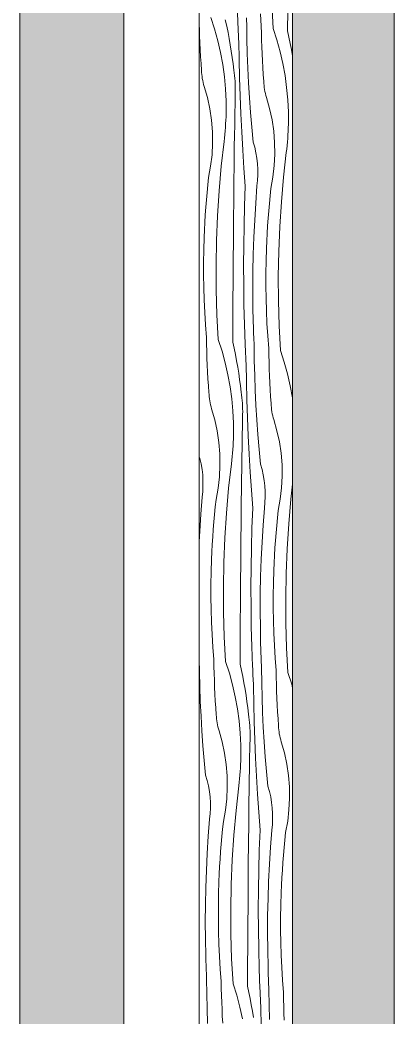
# Model space of a CAD drawing. Header units: millimetres. Extents: x -7826 to 55813, y 465 to 25965.
# Drawn here: x 43664 to 44386, y 15808 to 17732 of the extents above; entities that cross this region are included whole.
import ezdxf

# ---------------------------------------------------------------- set-up
doc = ezdxf.new("R2010")
doc.units = ezdxf.units.MM
doc.layers.add('2D Drafting - General2', color=251, linetype='Continuous', lineweight=15)
doc.layers.add('2D Drafting - General81', color=251, linetype='Continuous', lineweight=20)

# ---------------------------------------------------------------- blocks, each defined once
blk = doc.blocks.new('*X22')
at = {"layer": '2D Drafting - General81', "linetype": 'Continuous'}
for p, q in [((-54731.5, 65980), (-54732.9, 66018.1)), ((-54663.4, 65968), (-54665.9, 66015.8)), ((-54686.2, 65972), (-54688, 65996.1)), ((-54635.6, 65963.1), (-54635.3, 66002.4)), ((-54805.7, 65966.6), (-54805.8, 65973.3)), ((-54783.5, 65989.2), (-54776.2, 65966.8)), ((-54755.7, 65984.3), (-54752.9, 65972.3)), ((-54731.3, 65975.3), (-54731.5, 65980)), ((-54731.1, 65970.7), (-54731.3, 65975.3)), ((-54714.5, 65982.5), (-54714.7, 65988.1)), ((-54714.3, 65977), (-54714.5, 65982.5)), ((-54713.9, 65948.4), (-54714.3, 65977)), ((-54805.2, 65953.3), (-54805.7, 65966.6)), ((-54776.2, 65966.8), (-54770, 65944.1)), ((-54752.9, 65972.3), (-54750.4, 65960.3)), ((-54750.4, 65960.3), (-54748.1, 65948.2)), ((-54730.9, 65966), (-54731.1, 65970.7)), ((-54730.7, 65961.3), (-54730.9, 65966)), ((-54730.5, 65956.6), (-54730.7, 65961.3)), ((-54730.2, 65952), (-54730.5, 65956.6)), ((-54686, 65958.7), (-54686.2, 65972)), ((-54685.6, 65945.4), (-54686, 65958.7)), ((-54663.4, 65968), (-54656.2, 65945.6)), ((-54635.6, 65963.1), (-54632.9, 65951.1)), ((-54804.7, 65939.9), (-54805.2, 65953.3)), ((-54804, 65926.6), (-54804.7, 65939.9)), ((-54770, 65944.1), (-54764.8, 65921.2)), ((-54748.1, 65948.2), (-54746, 65936.2)), ((-54746, 65936.2), (-54744.1, 65924)), ((-54730, 65947.3), (-54730.2, 65952)), ((-54729.8, 65942.6), (-54730, 65947.3)), ((-54729.2, 65907.7), (-54729.8, 65942.6)), ((-54713.2, 65919.8), (-54713.9, 65948.4)), ((-54685.1, 65932.1), (-54685.6, 65945.4)), ((-54656.2, 65945.6), (-54649.9, 65922.9)), ((-54632.9, 65951.1), (-54630.4, 65939.1)), ((-54630.4, 65939.1), (-54628, 65927.1)), ((-54803.3, 65913.3), (-54804, 65926.6)), ((-54764.8, 65921.2), (-54760.6, 65898)), ((-54744.1, 65924), (-54742.3, 65911.9)), ((-54712.2, 65891.3), (-54713.2, 65919.8)), ((-54684.6, 65918.8), (-54685.1, 65932.1)), ((-54683.9, 65905.5), (-54684.6, 65918.8)), ((-54649.9, 65922.9), (-54644.7, 65900)), ((-54628, 65927.1), (-54625.9, 65915)), ((-54802.4, 65900), (-54803.3, 65913.3)), ((-54801.5, 65886.8), (-54802.4, 65900)), ((-54760.6, 65898), (-54757.4, 65874.7)), ((-54742.3, 65911.9), (-54740.8, 65899.7)), ((-54740.8, 65899.7), (-54739.5, 65887.5)), ((-54728.3, 65872.8), (-54729.2, 65907.7)), ((-54683.2, 65892.2), (-54683.9, 65905.5)), ((-54644.7, 65900), (-54640.5, 65876.9)), ((-54625.9, 65915), (-54625.8, 65914.5)), ((-54801.3, 65882.8), (-54801.5, 65886.8)), ((-54801, 65878.9), (-54801.3, 65882.8)), ((-54800.6, 65875), (-54801, 65878.9)), ((-54738.7, 65882.2), (-54739.5, 65887.5)), ((-54738, 65876.9), (-54738.7, 65882.2)), ((-54737.4, 65871.5), (-54738, 65876.9)), ((-54710.9, 65862.7), (-54712.2, 65891.3)), ((-54682.4, 65878.9), (-54683.2, 65892.2)), ((-54681.5, 65865.6), (-54682.4, 65878.9)), ((-54640.5, 65876.9), (-54637.4, 65853.6)), ((-54800, 65871.1), (-54800.6, 65875)), ((-54799.3, 65867.2), (-54800, 65871.1)), ((-54798.4, 65863.3), (-54799.3, 65867.2)), ((-54797.4, 65859.5), (-54798.4, 65863.3)), ((-54796.3, 65855.7), (-54797.4, 65859.5)), ((-54757.4, 65874.7), (-54755.3, 65851.3)), ((-54736.9, 65866.2), (-54737.4, 65871.5)), ((-54736.6, 65860.8), (-54736.9, 65866.2)), ((-54736.4, 65855.4), (-54736.6, 65860.8)), ((-54727.2, 65837.9), (-54728.3, 65872.8)), ((-54709.2, 65834.2), (-54710.9, 65862.7)), ((-54681.3, 65861.6), (-54681.5, 65865.6)), ((-54681, 65857.7), (-54681.3, 65861.6)), ((-54680.5, 65853.8), (-54681, 65857.7)), ((-54790.2, 65834.4), (-54796.3, 65855.7)), ((-54755.3, 65851.3), (-54754.2, 65827.8)), ((-54736.9, 65823.8), (-54736.4, 65844.6)), ((-54736.4, 65850), (-54736.4, 65855.4)), ((-54736.4, 65844.6), (-54736.4, 65850)), ((-54679.9, 65849.9), (-54680.5, 65853.8)), ((-54679.2, 65846), (-54679.9, 65849.9)), ((-54678.3, 65842.1), (-54679.2, 65846)), ((-54677.3, 65838.3), (-54678.3, 65842.1)), ((-54637.4, 65853.6), (-54635.2, 65830.1)), ((-54785.6, 65812.7), (-54790.2, 65834.4)), ((-54754.2, 65827.8), (-54754.2, 65804.3)), ((-54737.3, 65802.9), (-54736.9, 65823.8)), ((-54725.7, 65803), (-54727.2, 65837.9)), ((-54707.1, 65805.7), (-54709.2, 65834.2)), ((-54676.2, 65834.5), (-54677.3, 65838.3)), ((-54670.2, 65813.2), (-54676.2, 65834.5)), ((-54635.2, 65830.1), (-54634.1, 65806.6)), ((-54782.4, 65790.7), (-54785.6, 65812.7)), ((-54754.3, 65797.4), (-54754.2, 65804.3)), ((-54737.6, 65782), (-54737.3, 65802.9)), ((-54724, 65768.2), (-54725.7, 65803)), ((-54704.8, 65777.2), (-54707.1, 65805.7)), ((-54665.5, 65791.5), (-54670.2, 65813.2)), ((-54634.1, 65806.6), (-54634.1, 65783.1)), ((-54780.6, 65768.6), (-54782.4, 65790.7)), ((-54755.4, 65776.8), (-54755, 65783.7)), ((-54755, 65783.7), (-54754.6, 65790.6)), ((-54754.6, 65790.6), (-54754.3, 65797.4)), ((-54738, 65761.1), (-54737.6, 65782)), ((-54662.3, 65769.6), (-54665.5, 65791.5)), ((-54634.3, 65776.3), (-54634.1, 65783.1)), ((-54780.2, 65746.5), (-54780.6, 65768.6)), ((-54757.3, 65756.3), (-54756.6, 65763.1)), ((-54756.6, 65763.1), (-54756, 65770)), ((-54756, 65770), (-54755.4, 65776.8)), ((-54722, 65733.3), (-54724, 65768.2)), ((-54702.1, 65748.7), (-54704.8, 65777.2)), ((-54660.5, 65747.5), (-54662.3, 65769.6)), ((-54635.4, 65755.7), (-54634.9, 65762.5)), ((-54634.9, 65762.5), (-54634.5, 65769.4)), ((-54634.5, 65769.4), (-54634.3, 65776.3)), ((-54781.3, 65724.3), (-54780.2, 65746.5)), ((-54763.4, 65702), (-54758.1, 65749.5)), ((-54758.1, 65749.5), (-54757.3, 65756.3)), ((-54738.3, 65740.2), (-54738, 65761.1)), ((-54699, 65738.5), (-54702.1, 65748.7)), ((-54660.2, 65725.3), (-54660.5, 65747.5)), ((-54636.5, 65742), (-54635.9, 65748.8)), ((-54635.9, 65748.8), (-54635.4, 65755.7)), ((-54783.9, 65702.3), (-54781.3, 65724.3)), ((-54738.6, 65719.3), (-54738.3, 65740.2)), ((-54719.7, 65698.5), (-54722, 65733.3)), ((-54696.6, 65728), (-54699, 65738.5)), ((-54694.7, 65717.4), (-54696.6, 65728)), ((-54661.3, 65703.1), (-54660.2, 65725.3)), ((-54643.4, 65680.8), (-54638, 65728.3)), ((-54638, 65728.3), (-54637.2, 65735.1)), ((-54637.2, 65735.1), (-54636.5, 65742)), ((-54738.8, 65698.4), (-54738.6, 65719.3)), ((-54693.5, 65706.8), (-54694.7, 65717.4)), ((-54692.8, 65696.1), (-54693.5, 65706.8)), ((-54787.8, 65680.4), (-54783.9, 65702.3)), ((-54767.6, 65654.3), (-54763.4, 65702)), ((-54739, 65677.5), (-54738.8, 65698.4)), ((-54717.1, 65663.7), (-54719.7, 65698.5)), ((-54693.4, 65674.7), (-54692.8, 65685.4)), ((-54692.8, 65685.4), (-54692.8, 65696.1)), ((-54663.8, 65681.1), (-54661.3, 65703.1)), ((-54790.8, 65651.6), (-54789.4, 65666)), ((-54789.4, 65666), (-54787.8, 65680.4)), ((-54739.4, 65638.2), (-54739, 65677.5)), ((-54694.6, 65664), (-54693.4, 65674.7)), ((-54667.8, 65659.3), (-54663.8, 65681.1)), ((-54647.6, 65633.2), (-54643.4, 65680.8)), ((-54792, 65637.1), (-54790.8, 65651.6)), ((-54770.7, 65606.6), (-54767.6, 65654.3)), ((-54718.5, 65625.5), (-54717.1, 65663.7)), ((-54697, 65631), (-54694.6, 65664)), ((-54669.3, 65644.8), (-54667.8, 65659.3)), ((-54793.2, 65622.7), (-54792, 65637.1)), ((-54739.7, 65598.8), (-54739.4, 65638.2)), ((-54699, 65598.1), (-54697, 65631)), ((-54672, 65615.9), (-54670.7, 65630.4)), ((-54670.7, 65630.4), (-54669.3, 65644.8)), ((-54650.7, 65585.4), (-54647.6, 65633.2)), ((-54795.1, 65593.7), (-54794.2, 65608.2)), ((-54794.2, 65608.2), (-54793.2, 65622.7)), ((-54719.5, 65587.4), (-54718.5, 65625.5)), ((-54673.1, 65601.5), (-54672, 65615.9)), ((-54795.8, 65579.2), (-54795.1, 65593.7)), ((-54772.7, 65558.8), (-54770.7, 65606.6)), ((-54740, 65559.5), (-54739.7, 65598.8)), ((-54700.6, 65565), (-54699, 65598.1)), ((-54674.1, 65587), (-54673.1, 65601.5)), ((-54796.4, 65564.7), (-54795.8, 65579.2)), ((-54720.2, 65549.2), (-54719.5, 65587.4)), ((-54675.7, 65558), (-54675, 65572.5)), ((-54675, 65572.5), (-54674.1, 65587)), ((-54652.6, 65537.7), (-54650.7, 65585.4)), ((-54797.1, 65540.6), (-54796.4, 65564.7)), ((-54773.5, 65511), (-54772.7, 65558.8)), ((-54740.3, 65520.1), (-54740, 65559.5)), ((-54701.7, 65532), (-54700.6, 65565)), ((-54676.3, 65543.5), (-54675.7, 65558)), ((-54797.5, 65516.4), (-54797.1, 65540.6)), ((-54720.4, 65511.1), (-54720.2, 65549.2)), ((-54702.4, 65499), (-54701.7, 65532)), ((-54677.1, 65519.4), (-54676.3, 65543.5)), ((-54653.5, 65489.9), (-54652.6, 65537.7)), ((-54797.5, 65492.3), (-54797.5, 65516.4)), ((-54740.6, 65480.8), (-54740.3, 65520.1)), ((-54677.4, 65495.3), (-54677.1, 65519.4)), ((-54797.1, 65468.1), (-54797.5, 65492.3)), ((-54773.2, 65463.2), (-54773.5, 65511)), ((-54720.2, 65472.9), (-54720.4, 65511.1)), ((-54702.6, 65465.9), (-54702.4, 65499)), ((-54677.4, 65471.1), (-54677.4, 65495.3)), ((-54740.9, 65441.4), (-54740.6, 65480.8)), ((-54719.7, 65434.8), (-54720.2, 65472.9)), ((-54653.2, 65442), (-54653.5, 65489.9)), ((-54796.4, 65444), (-54797.1, 65468.1)), ((-54771.8, 65415.4), (-54773.2, 65463.2)), ((-54702.4, 65432.9), (-54702.6, 65465.9)), ((-54677.1, 65447), (-54677.4, 65471.1)), ((-54795.3, 65419.9), (-54796.4, 65444)), ((-54741.2, 65402.1), (-54740.9, 65441.4)), ((-54718.7, 65396.6), (-54719.7, 65434.8)), ((-54676.4, 65422.8), (-54677.1, 65447)), ((-54651.7, 65394.2), (-54653.2, 65442)), ((-54793.9, 65395.8), (-54795.3, 65419.9)), ((-54769.3, 65367.7), (-54771.8, 65415.4)), ((-54701.7, 65399.8), (-54702.4, 65432.9)), ((-54675.3, 65398.7), (-54676.4, 65422.8)), ((-54741.4, 65362.8), (-54741.2, 65402.1)), ((-54717.3, 65358.5), (-54718.7, 65396.6)), ((-54701.5, 65394.3), (-54701.7, 65399.8)), ((-54673.8, 65374.6), (-54675.3, 65398.7)), ((-54792.1, 65371.7), (-54793.9, 65395.8)), ((-54701.3, 65388.7), (-54701.5, 65394.3)), ((-54701.2, 65383.2), (-54701.3, 65388.7)), ((-54701, 65377.7), (-54701.2, 65383.2)), ((-54700.8, 65372.1), (-54701, 65377.7)), ((-54649.2, 65346.5), (-54651.7, 65394.2)), ((-54791.8, 65358.4), (-54792.1, 65371.7)), ((-54791.5, 65345.1), (-54791.8, 65358.4)), ((-54769.3, 65367.7), (-54762, 65345.3)), ((-54741.4, 65362.8), (-54738.7, 65350.8)), ((-54717.1, 65353.8), (-54717.3, 65358.5)), ((-54700.5, 65366.6), (-54700.8, 65372.1)), ((-54700.3, 65361), (-54700.5, 65366.6)), ((-54700, 65355.5), (-54700.3, 65361)), ((-54672, 65350.5), (-54673.8, 65374.6)), ((-54791, 65331.7), (-54791.5, 65345.1)), ((-54762, 65345.3), (-54755.8, 65322.6)), ((-54738.7, 65350.8), (-54736.2, 65338.8)), ((-54736.2, 65338.8), (-54733.9, 65326.7)), ((-54716.9, 65349.2), (-54717.1, 65353.8)), ((-54716.7, 65344.5), (-54716.9, 65349.2)), ((-54716.5, 65339.8), (-54716.7, 65344.5)), ((-54716.3, 65335.1), (-54716.5, 65339.8)), ((-54699.7, 65326.9), (-54700, 65355.5)), ((-54671.7, 65337.2), (-54672, 65350.5)), ((-54649.2, 65346.5), (-54642, 65324.1)), ((-54790.4, 65318.4), (-54791, 65331.7)), ((-54755.8, 65322.6), (-54750.6, 65299.7)), ((-54733.9, 65326.7), (-54731.8, 65314.6)), ((-54716, 65330.5), (-54716.3, 65335.1)), ((-54715.8, 65325.8), (-54716, 65330.5)), ((-54715.6, 65321.1), (-54715.8, 65325.8)), ((-54715, 65286.2), (-54715.6, 65321.1)), ((-54699, 65298.3), (-54699.7, 65326.9)), ((-54671.4, 65323.9), (-54671.7, 65337.2)), ((-54670.9, 65310.6), (-54671.4, 65323.9)), ((-54642, 65324.1), (-54635.7, 65301.4)), ((-54789.8, 65305.1), (-54790.4, 65318.4)), ((-54789.1, 65291.8), (-54789.8, 65305.1)), ((-54750.6, 65299.7), (-54746.4, 65276.5)), ((-54731.8, 65314.6), (-54729.9, 65302.5)), ((-54729.9, 65302.5), (-54728.1, 65290.4)), ((-54670.4, 65297.3), (-54670.9, 65310.6)), ((-54635.7, 65301.4), (-54630.5, 65278.5)), ((-54788.2, 65278.5), (-54789.1, 65291.8)), ((-54728.1, 65290.4), (-54726.6, 65278.2)), ((-54714.1, 65251.3), (-54715, 65286.2)), ((-54698, 65269.7), (-54699, 65298.3)), ((-54669.7, 65284), (-54670.4, 65297.3)), ((-54669, 65270.7), (-54669.7, 65284)), ((-54787.3, 65265.2), (-54788.2, 65278.5)), ((-54787.1, 65261.3), (-54787.3, 65265.2)), ((-54786.8, 65257.4), (-54787.1, 65261.3)), ((-54746.4, 65276.5), (-54743.2, 65253.2)), ((-54726.6, 65278.2), (-54725.3, 65266)), ((-54724.5, 65260.7), (-54725.3, 65266)), ((-54696.7, 65241.2), (-54698, 65269.7)), ((-54668.2, 65257.4), (-54669, 65270.7)), ((-54630.5, 65278.5), (-54626.3, 65255.4)), ((-54786.4, 65253.4), (-54786.8, 65257.4)), ((-54785.8, 65249.5), (-54786.4, 65253.4)), ((-54785, 65245.7), (-54785.8, 65249.5)), ((-54784.2, 65241.8), (-54785, 65245.7)), ((-54743.2, 65253.2), (-54741.1, 65229.8)), ((-54723.8, 65255.4), (-54724.5, 65260.7)), ((-54723.2, 65250), (-54723.8, 65255.4)), ((-54722.7, 65244.6), (-54723.2, 65250)), ((-54722.4, 65239.3), (-54722.7, 65244.6)), ((-54712.9, 65216.4), (-54714.1, 65251.3)), ((-54667.2, 65244.1), (-54668.2, 65257.4)), ((-54667.1, 65240.1), (-54667.2, 65244.1)), ((-54626.3, 65255.4), (-54625.8, 65251.8)), ((-54783.2, 65238), (-54784.2, 65241.8)), ((-54782.1, 65234.2), (-54783.2, 65238)), ((-54776, 65212.9), (-54782.1, 65234.2)), ((-54741.1, 65229.8), (-54740, 65206.3)), ((-54722.6, 65202.2), (-54722.2, 65223.1)), ((-54722.2, 65233.9), (-54722.4, 65239.3)), ((-54722.1, 65228.5), (-54722.2, 65233.9)), ((-54722.2, 65223.1), (-54722.1, 65228.5)), ((-54695, 65212.7), (-54696.7, 65241.2)), ((-54666.8, 65236.2), (-54667.1, 65240.1)), ((-54666.3, 65232.3), (-54666.8, 65236.2)), ((-54665.7, 65228.4), (-54666.3, 65232.3)), ((-54665, 65224.5), (-54665.7, 65228.4)), ((-54664.1, 65220.6), (-54665, 65224.5)), ((-54771.4, 65191.2), (-54776, 65212.9)), ((-54740, 65206.3), (-54740, 65182.8)), ((-54711.5, 65181.5), (-54712.9, 65216.4)), ((-54692.9, 65184.2), (-54695, 65212.7)), ((-54663.1, 65216.8), (-54664.1, 65220.6)), ((-54662, 65213), (-54663.1, 65216.8)), ((-54656, 65191.7), (-54662, 65213)), ((-54768.2, 65169.2), (-54771.4, 65191.2)), ((-54723, 65181.4), (-54722.6, 65202.2)), ((-54651.3, 65170), (-54656, 65191.7)), ((-54766.4, 65147.1), (-54768.2, 65169.2)), ((-54740.8, 65162.2), (-54740.4, 65169)), ((-54740.4, 65169), (-54740.1, 65175.9)), ((-54740.1, 65175.9), (-54740, 65182.8)), ((-54723.4, 65160.5), (-54723, 65181.4)), ((-54709.8, 65146.7), (-54711.5, 65181.5)), ((-54690.6, 65155.7), (-54692.9, 65184.2)), ((-54648.1, 65148.1), (-54651.3, 65170)), ((-54766, 65124.9), (-54766.4, 65147.1)), ((-54742.4, 65141.6), (-54741.7, 65148.5)), ((-54741.7, 65148.5), (-54741.2, 65155.3)), ((-54741.2, 65155.3), (-54740.8, 65162.2)), ((-54723.8, 65139.6), (-54723.4, 65160.5)), ((-54707.7, 65111.8), (-54709.8, 65146.7)), ((-54687.8, 65127.2), (-54690.6, 65155.7)), ((-54646.3, 65125.9), (-54648.1, 65148.1)), ((-54804.9, 65138.1), (-54805.8, 65141.4)), ((-54802.4, 65127.7), (-54804.9, 65138.1)), ((-54800.6, 65117.1), (-54802.4, 65127.7)), ((-54749.2, 65080.5), (-54743.9, 65128)), ((-54743.9, 65128), (-54743.1, 65134.8)), ((-54743.1, 65134.8), (-54742.4, 65141.6)), ((-54724.1, 65118.7), (-54723.8, 65139.6)), ((-54684.8, 65116.9), (-54687.8, 65127.2)), ((-54799.3, 65106.5), (-54800.6, 65117.1)), ((-54767.1, 65102.8), (-54766, 65124.9)), ((-54724.4, 65097.8), (-54724.1, 65118.7)), ((-54705.4, 65077), (-54707.7, 65111.8)), ((-54682.4, 65106.5), (-54684.8, 65116.9)), ((-54646, 65103.8), (-54646.3, 65125.9)), ((-54798.7, 65095.8), (-54799.3, 65106.5)), ((-54798.7, 65085), (-54798.7, 65095.8)), ((-54769.7, 65080.8), (-54767.1, 65102.8)), ((-54724.6, 65076.9), (-54724.4, 65097.8)), ((-54680.5, 65095.9), (-54682.4, 65106.5)), ((-54679.3, 65085.3), (-54680.5, 65095.9)), ((-54647.1, 65081.6), (-54646, 65103.8)), ((-54629.2, 65059.3), (-54625.8, 65088.8)), ((-54800.4, 65063.7), (-54799.2, 65074.3)), ((-54799.2, 65074.3), (-54798.7, 65085)), ((-54773.6, 65058.9), (-54769.7, 65080.8)), ((-54753.4, 65032.8), (-54749.2, 65080.5)), ((-54724.8, 65056), (-54724.6, 65076.9)), ((-54702.8, 65042.2), (-54705.4, 65077)), ((-54678.6, 65074.6), (-54679.3, 65085.3)), ((-54678.6, 65063.9), (-54678.6, 65074.6)), ((-54649.6, 65059.6), (-54647.1, 65081.6)), ((-54802.9, 65030.7), (-54800.4, 65063.7)), ((-54775.2, 65044.5), (-54773.6, 65058.9)), ((-54725.2, 65016.7), (-54724.8, 65056)), ((-54680.3, 65042.5), (-54679.2, 65053.1)), ((-54679.2, 65053.1), (-54678.6, 65063.9)), ((-54653.6, 65037.8), (-54649.6, 65059.6)), ((-54633.4, 65011.7), (-54629.2, 65059.3)), ((-54804.9, 64997.7), (-54802.9, 65030.7)), ((-54776.6, 65030.1), (-54775.2, 65044.5)), ((-54756.5, 64985.1), (-54753.4, 65032.8)), ((-54704.3, 65004), (-54702.8, 65042.2)), ((-54682.8, 65009.5), (-54680.3, 65042.5)), ((-54655.1, 65023.3), (-54653.6, 65037.8)), ((-54779, 65001.1), (-54777.8, 65015.6)), ((-54777.8, 65015.6), (-54776.6, 65030.1)), ((-54725.5, 64977.3), (-54725.2, 65016.7)), ((-54656.5, 65008.9), (-54655.1, 65023.3)), ((-54636.4, 64963.9), (-54633.4, 65011.7)), ((-54805.8, 64977.6), (-54804.9, 64997.7)), ((-54780, 64986.7), (-54779, 65001.1)), ((-54705.3, 64965.9), (-54704.3, 65004)), ((-54684.8, 64976.5), (-54682.8, 65009.5)), ((-54658.9, 64980), (-54657.8, 64994.4)), ((-54657.8, 64994.4), (-54656.5, 65008.9)), ((-54780.8, 64972.2), (-54780, 64986.7)), ((-54758.5, 64937.3), (-54756.5, 64985.1)), ((-54725.8, 64938), (-54725.5, 64977.3)), ((-54686.4, 64943.5), (-54684.8, 64976.5)), ((-54659.9, 64965.5), (-54658.9, 64980)), ((-54782.2, 64943.2), (-54781.6, 64957.7)), ((-54781.6, 64957.7), (-54780.8, 64972.2)), ((-54706, 64927.7), (-54705.3, 64965.9)), ((-54660.8, 64951), (-54659.9, 64965.5)), ((-54638.4, 64916.2), (-54636.4, 64963.9)), ((-54782.9, 64919.1), (-54782.2, 64943.2)), ((-54759.3, 64889.5), (-54758.5, 64937.3)), ((-54726.1, 64898.6), (-54725.8, 64938)), ((-54687.5, 64910.5), (-54686.4, 64943.5)), ((-54662.1, 64922), (-54661.5, 64936.5)), ((-54661.5, 64936.5), (-54660.8, 64951)), ((-54783.3, 64894.9), (-54782.9, 64919.1)), ((-54706.2, 64889.6), (-54706, 64927.7)), ((-54662.9, 64897.9), (-54662.1, 64922)), ((-54639.2, 64868.3), (-54638.4, 64916.2)), ((-54726.4, 64859.3), (-54726.1, 64898.6)), ((-54688.2, 64877.5), (-54687.5, 64910.5)), ((-54663.2, 64873.7), (-54662.9, 64897.9)), ((-54783.3, 64870.8), (-54783.3, 64894.9)), ((-54759, 64841.7), (-54759.3, 64889.5)), ((-54706, 64851.4), (-54706.2, 64889.6)), ((-54688.4, 64844.4), (-54688.2, 64877.5)), ((-54782.9, 64846.6), (-54783.3, 64870.8)), ((-54726.7, 64819.9), (-54726.4, 64859.3)), ((-54663.2, 64849.6), (-54663.2, 64873.7)), ((-54638.9, 64820.5), (-54639.2, 64868.3)), ((-54782.2, 64822.5), (-54782.9, 64846.6)), ((-54757.6, 64793.9), (-54759, 64841.7)), ((-54705.5, 64813.3), (-54706, 64851.4)), ((-54688.1, 64811.4), (-54688.4, 64844.4)), ((-54662.9, 64825.5), (-54663.2, 64849.6)), ((-54781.1, 64798.4), (-54782.2, 64822.5)), ((-54727, 64780.6), (-54726.7, 64819.9)), ((-54662.1, 64801.3), (-54662.9, 64825.5)), ((-54637.5, 64772.7), (-54638.9, 64820.5)), ((-54704.5, 64775.1), (-54705.5, 64813.3)), ((-54687.5, 64778.3), (-54688.1, 64811.4)), ((-54661.1, 64777.2), (-54662.1, 64801.3)), ((-54779.7, 64774.3), (-54781.1, 64798.4)), ((-54755, 64746.2), (-54757.6, 64793.9)), ((-54727.2, 64741.3), (-54727, 64780.6)), ((-54777.9, 64750.2), (-54779.7, 64774.3)), ((-54703.1, 64737), (-54704.5, 64775.1)), ((-54687.3, 64772.8), (-54687.5, 64778.3)), ((-54687.1, 64767.2), (-54687.3, 64772.8)), ((-54686.9, 64761.7), (-54687.1, 64767.2)), ((-54686.8, 64756.1), (-54686.9, 64761.7)), ((-54659.6, 64753.1), (-54661.1, 64777.2)), ((-54635, 64725), (-54637.5, 64772.7)), ((-54805.6, 64726.5), (-54805.8, 64750.3)), ((-54777.6, 64736.9), (-54777.9, 64750.2)), ((-54755, 64746.2), (-54747.8, 64723.8)), ((-54686.5, 64750.6), (-54686.8, 64756.1)), ((-54686.3, 64745), (-54686.5, 64750.6)), ((-54686.1, 64739.5), (-54686.3, 64745)), ((-54657.8, 64729), (-54659.6, 64753.1)), ((-54804.9, 64698), (-54805.6, 64726.5)), ((-54777.2, 64723.5), (-54777.6, 64736.9)), ((-54776.8, 64710.2), (-54777.2, 64723.5)), ((-54747.8, 64723.8), (-54741.6, 64701.1)), ((-54727.2, 64741.3), (-54724.5, 64729.3)), ((-54724.5, 64729.3), (-54722, 64717.3)), ((-54702.9, 64732.3), (-54703.1, 64737)), ((-54702.7, 64727.6), (-54702.9, 64732.3)), ((-54702.5, 64723), (-54702.7, 64727.6)), ((-54702.3, 64718.3), (-54702.5, 64723)), ((-54685.8, 64733.9), (-54686.1, 64739.5)), ((-54685.5, 64705.4), (-54685.8, 64733.9)), ((-54657.5, 64715.7), (-54657.8, 64729)), ((-54635, 64725), (-54627.7, 64702.6)), ((-54776.2, 64696.9), (-54776.8, 64710.2)), ((-54722, 64717.3), (-54719.7, 64705.2)), ((-54719.7, 64705.2), (-54717.6, 64693.1)), ((-54702, 64713.6), (-54702.3, 64718.3)), ((-54701.8, 64708.9), (-54702, 64713.6)), ((-54701.6, 64704.3), (-54701.8, 64708.9)), ((-54701.3, 64699.6), (-54701.6, 64704.3)), ((-54684.8, 64676.8), (-54685.5, 64705.4)), ((-54657.2, 64702.4), (-54657.5, 64715.7)), ((-54803.9, 64669.4), (-54804.9, 64698)), ((-54775.6, 64683.6), (-54776.2, 64696.9)), ((-54741.6, 64701.1), (-54736.4, 64678.2)), ((-54717.6, 64693.1), (-54715.6, 64681)), ((-54700.8, 64664.7), (-54701.3, 64699.6)), ((-54656.7, 64689.1), (-54657.2, 64702.4)), ((-54656.2, 64675.8), (-54656.7, 64689.1)), ((-54627.7, 64702.6), (-54625.8, 64695.7)), ((-54802.5, 64640.9), (-54803.9, 64669.4)), ((-54774.9, 64670.3), (-54775.6, 64683.6)), ((-54774, 64657), (-54774.9, 64670.3)), ((-54736.4, 64678.2), (-54732.2, 64655)), ((-54715.6, 64681), (-54713.9, 64668.9)), ((-54713.9, 64668.9), (-54712.4, 64656.7)), ((-54683.8, 64648.2), (-54684.8, 64676.8)), ((-54655.5, 64662.4), (-54656.2, 64675.8)), ((-54773.1, 64643.7), (-54774, 64657)), ((-54732.2, 64655), (-54729, 64631.7)), ((-54712.4, 64656.7), (-54711.1, 64644.5)), ((-54699.9, 64629.8), (-54700.8, 64664.7)), ((-54682.4, 64619.7), (-54683.8, 64648.2)), ((-54654.8, 64649.1), (-54655.5, 64662.4)), ((-54654, 64635.9), (-54654.8, 64649.1)), ((-54800.8, 64612.3), (-54802.5, 64640.9)), ((-54772.9, 64639.8), (-54773.1, 64643.7)), ((-54772.6, 64635.9), (-54772.9, 64639.8)), ((-54772.2, 64631.9), (-54772.6, 64635.9)), ((-54771.6, 64628), (-54772.2, 64631.9)), ((-54770.8, 64624.1), (-54771.6, 64628)), ((-54729, 64631.7), (-54726.9, 64608.3)), ((-54710.2, 64639.2), (-54711.1, 64644.5)), ((-54709.5, 64633.8), (-54710.2, 64639.2)), ((-54709, 64628.5), (-54709.5, 64633.8)), ((-54708.5, 64623.1), (-54709, 64628.5)), ((-54698.7, 64594.9), (-54699.9, 64629.8)), ((-54653, 64622.6), (-54654, 64635.9)), ((-54798.8, 64583.8), (-54800.8, 64612.3)), ((-54770, 64620.3), (-54770.8, 64624.1)), ((-54769, 64616.5), (-54770, 64620.3)), ((-54767.8, 64612.7), (-54769, 64616.5)), ((-54761.8, 64591.4), (-54767.8, 64612.7)), ((-54726.9, 64608.3), (-54725.8, 64584.8)), ((-54708.2, 64617.8), (-54708.5, 64623.1)), ((-54708, 64612.4), (-54708.2, 64617.8)), ((-54707.9, 64607), (-54708, 64612.4)), ((-54708, 64601.6), (-54707.9, 64607)), ((-54680.7, 64591.2), (-54682.4, 64619.7)), ((-54652.9, 64618.6), (-54653, 64622.6)), ((-54652.5, 64614.7), (-54652.9, 64618.6)), ((-54652.1, 64610.8), (-54652.5, 64614.7)), ((-54651.5, 64606.9), (-54652.1, 64610.8)), ((-54757.2, 64569.7), (-54761.8, 64591.4)), ((-54708.4, 64580.7), (-54708, 64601.6)), ((-54697.3, 64560), (-54698.7, 64594.9)), ((-54678.7, 64562.7), (-54680.7, 64591.2)), ((-54650.8, 64603), (-54651.5, 64606.9)), ((-54649.9, 64599.1), (-54650.8, 64603)), ((-54648.9, 64595.3), (-54649.9, 64599.1)), ((-54647.8, 64591.5), (-54648.9, 64595.3)), ((-54641.7, 64570.2), (-54647.8, 64591.5)), ((-54796.4, 64555.3), (-54798.8, 64583.8)), ((-54754, 64547.7), (-54757.2, 64569.7)), ((-54725.8, 64584.8), (-54725.7, 64561.3)), ((-54708.8, 64559.8), (-54708.4, 64580.7)), ((-54637.1, 64548.5), (-54641.7, 64570.2)), ((-54793.7, 64526.9), (-54796.4, 64555.3)), ((-54726.2, 64547.5), (-54725.9, 64554.4)), ((-54725.9, 64554.4), (-54725.7, 64561.3)), ((-54709.2, 64539), (-54708.8, 64559.8)), ((-54695.6, 64525.2), (-54697.3, 64560)), ((-54676.3, 64534.2), (-54678.7, 64562.7)), ((-54752.2, 64525.6), (-54754, 64547.7)), ((-54727.5, 64527), (-54727, 64533.8)), ((-54727, 64533.8), (-54726.6, 64540.7)), ((-54726.6, 64540.7), (-54726.2, 64547.5)), ((-54709.6, 64518.1), (-54709.2, 64539)), ((-54673.6, 64505.7), (-54676.3, 64534.2)), ((-54633.9, 64526.5), (-54637.1, 64548.5)), ((-54790.7, 64516.6), (-54793.7, 64526.9)), ((-54788.2, 64506.2), (-54790.7, 64516.6)), ((-54751.8, 64503.4), (-54752.2, 64525.6)), ((-54729.7, 64506.5), (-54728.9, 64513.3)), ((-54728.9, 64513.3), (-54728.2, 64520.1)), ((-54728.2, 64520.1), (-54727.5, 64527)), ((-54709.9, 64497.2), (-54709.6, 64518.1)), ((-54693.5, 64490.3), (-54695.6, 64525.2)), ((-54632.1, 64504.4), (-54633.9, 64526.5)), ((-54786.4, 64495.6), (-54788.2, 64506.2)), ((-54785.1, 64484.9), (-54786.4, 64495.6)), ((-54752.9, 64481.3), (-54751.8, 64503.4)), ((-54735, 64458.9), (-54729.7, 64506.5)), ((-54710.1, 64476.3), (-54709.9, 64497.2)), ((-54670.6, 64495.4), (-54673.6, 64505.7)), ((-54668.1, 64485), (-54670.6, 64495.4)), ((-54631.8, 64482.3), (-54632.1, 64504.4)), ((-54784.5, 64474.2), (-54785.1, 64484.9)), ((-54784.4, 64463.5), (-54784.5, 64474.2)), ((-54755.5, 64459.2), (-54752.9, 64481.3)), ((-54710.4, 64455.4), (-54710.1, 64476.3)), ((-54691.2, 64455.5), (-54693.5, 64490.3)), ((-54666.3, 64474.4), (-54668.1, 64485)), ((-54665, 64463.8), (-54666.3, 64474.4)), ((-54632.9, 64460.1), (-54631.8, 64482.3)), ((-54785, 64452.8), (-54784.4, 64463.5)), ((-54759.4, 64437.4), (-54755.5, 64459.2)), ((-54739.2, 64411.3), (-54735, 64458.9)), ((-54710.6, 64434.5), (-54710.4, 64455.4)), ((-54688.6, 64420.6), (-54691.2, 64455.5)), ((-54664.4, 64453.1), (-54665, 64463.8)), ((-54635.4, 64438.1), (-54632.9, 64460.1)), ((-54788.7, 64409.2), (-54786.2, 64442.1)), ((-54786.2, 64442.1), (-54785, 64452.8)), ((-54761, 64423), (-54759.4, 64437.4)), ((-54710.9, 64395.1), (-54710.6, 64434.5)), ((-54664.9, 64431.6), (-54664.4, 64442.3)), ((-54664.4, 64442.3), (-54664.4, 64453.1)), ((-54639.4, 64416.3), (-54635.4, 64438.1)), ((-54762.3, 64408.6), (-54761, 64423)), ((-54690.1, 64382.5), (-54688.6, 64420.6)), ((-54668.6, 64388), (-54666.1, 64421)), ((-54666.1, 64421), (-54664.9, 64431.6)), ((-54640.9, 64401.8), (-54639.4, 64416.3)), ((-54790.7, 64376.2), (-54788.7, 64409.2)), ((-54763.6, 64394.1), (-54762.3, 64408.6)), ((-54742.3, 64363.6), (-54739.2, 64411.3)), ((-54642.3, 64387.4), (-54640.9, 64401.8)), ((-54792.2, 64343.2), (-54790.7, 64376.2)), ((-54765.8, 64365.2), (-54764.7, 64379.6)), ((-54764.7, 64379.6), (-54763.6, 64394.1)), ((-54711.3, 64355.8), (-54710.9, 64395.1)), ((-54691.1, 64344.4), (-54690.1, 64382.5)), ((-54670.6, 64355), (-54668.6, 64388)), ((-54643.5, 64372.9), (-54642.3, 64387.4)), ((-54766.6, 64350.7), (-54765.8, 64365.2)), ((-54744.3, 64315.8), (-54742.3, 64363.6)), ((-54645.7, 64344), (-54644.7, 64358.5)), ((-54644.7, 64358.5), (-54643.5, 64372.9)), ((-54793.4, 64310.2), (-54792.2, 64343.2)), ((-54767.4, 64336.2), (-54766.6, 64350.7)), ((-54711.6, 64316.5), (-54711.3, 64355.8)), ((-54691.8, 64306.2), (-54691.1, 64344.4)), ((-54672.2, 64322), (-54670.6, 64355)), ((-54646.6, 64329.5), (-54645.7, 64344)), ((-54768.7, 64297.6), (-54768, 64321.7)), ((-54768, 64321.7), (-54767.4, 64336.2)), ((-54673.3, 64289), (-54672.2, 64322)), ((-54647.3, 64315), (-54646.6, 64329.5)), ((-54794, 64277.1), (-54793.4, 64310.2)), ((-54745.1, 64268), (-54744.3, 64315.8)), ((-54711.9, 64277.1), (-54711.6, 64316.5)), ((-54692, 64268.1), (-54691.8, 64306.2)), ((-54648.6, 64276.4), (-54647.9, 64300.5)), ((-54647.9, 64300.5), (-54647.3, 64315)), ((-54769.1, 64273.4), (-54768.7, 64297.6)), ((-54674, 64256), (-54673.3, 64289)), ((-54794.2, 64244.1), (-54794, 64277.1)), ((-54769.1, 64249.3), (-54769.1, 64273.4)), ((-54744.8, 64220.2), (-54745.1, 64268)), ((-54712.2, 64237.8), (-54711.9, 64277.1)), ((-54691.8, 64229.9), (-54692, 64268.1)), ((-54649, 64252.2), (-54648.6, 64276.4)), ((-54794, 64211), (-54794.2, 64244.1)), ((-54768.7, 64225.1), (-54769.1, 64249.3)), ((-54674.2, 64222.9), (-54674, 64256)), ((-54649, 64228.1), (-54649, 64252.2)), ((-54768, 64201), (-54768.7, 64225.1)), ((-54712.5, 64198.4), (-54712.2, 64237.8)), ((-54691.2, 64191.8), (-54691.8, 64229.9)), ((-54673.9, 64189.9), (-54674.2, 64222.9)), ((-54648.7, 64203.9), (-54649, 64228.1)), ((-54793.3, 64178), (-54794, 64211)), ((-54743.4, 64172.4), (-54744.8, 64220.2)), ((-54647.9, 64179.8), (-54648.7, 64203.9)), ((-54766.9, 64176.9), (-54768, 64201)), ((-54712.8, 64159.1), (-54712.5, 64198.4)), ((-54690.3, 64153.6), (-54691.2, 64191.8)), ((-54673.3, 64156.8), (-54673.9, 64189.9)), ((-54793.2, 64172.4), (-54793.3, 64178)), ((-54793, 64166.9), (-54793.2, 64172.4)), ((-54792.8, 64161.4), (-54793, 64166.9)), ((-54765.5, 64152.7), (-54766.9, 64176.9)), ((-54740.8, 64124.6), (-54743.4, 64172.4)), ((-54646.8, 64155.7), (-54647.9, 64179.8)), ((-54792.6, 64155.8), (-54792.8, 64161.4)), ((-54792.4, 64150.3), (-54792.6, 64155.8)), ((-54792.2, 64144.7), (-54792.4, 64150.3)), ((-54763.7, 64128.7), (-54765.5, 64152.7)), ((-54713, 64119.7), (-54712.8, 64159.1)), ((-54688.9, 64115.5), (-54690.3, 64153.6)), ((-54673.1, 64151.3), (-54673.3, 64156.8)), ((-54672.9, 64145.7), (-54673.1, 64151.3)), ((-54672.7, 64140.2), (-54672.9, 64145.7)), ((-54645.4, 64131.6), (-54646.8, 64155.7)), ((-54791.9, 64139.2), (-54792.2, 64144.7)), ((-54791.7, 64133.6), (-54791.9, 64139.2)), ((-54791.4, 64105), (-54791.7, 64133.6)), ((-54763.4, 64115.4), (-54763.7, 64128.7)), ((-54672.5, 64134.6), (-54672.7, 64140.2)), ((-54672.3, 64129.1), (-54672.5, 64134.6)), ((-54672.1, 64123.5), (-54672.3, 64129.1)), ((-54643.6, 64107.5), (-54645.4, 64131.6)), ((-54763, 64102), (-54763.4, 64115.4)), ((-54740.8, 64124.6), (-54733.6, 64102.3)), ((-54713, 64119.7), (-54710.3, 64107.8)), ((-54710.3, 64107.8), (-54707.8, 64095.8)), ((-54688.7, 64110.8), (-54688.9, 64115.5)), ((-54688.5, 64106.1), (-54688.7, 64110.8)), ((-54671.9, 64118), (-54672.1, 64123.5)), ((-54671.6, 64112.4), (-54671.9, 64118)), ((-54671.3, 64083.9), (-54671.6, 64112.4)), ((-54643.3, 64094.2), (-54643.6, 64107.5)), ((-54790.7, 64076.5), (-54791.4, 64105)), ((-54762.6, 64088.7), (-54763, 64102)), ((-54762, 64075.4), (-54762.6, 64088.7)), ((-54733.6, 64102.3), (-54727.4, 64079.6)), ((-54707.8, 64095.8), (-54705.5, 64083.7)), ((-54688.3, 64101.5), (-54688.5, 64106.1)), ((-54688.1, 64096.8), (-54688.3, 64101.5)), ((-54687.8, 64092.1), (-54688.1, 64096.8)), ((-54687.6, 64087.4), (-54687.8, 64092.1)), ((-54643, 64080.9), (-54643.3, 64094.2)), ((-54789.7, 64047.9), (-54790.7, 64076.5)), ((-54761.4, 64062.1), (-54762, 64075.4)), ((-54727.4, 64079.6), (-54722.2, 64056.6)), ((-54705.5, 64083.7), (-54703.4, 64071.6)), ((-54703.4, 64071.6), (-54701.4, 64059.5)), ((-54687.4, 64082.8), (-54687.6, 64087.4)), ((-54687.1, 64078.1), (-54687.4, 64082.8)), ((-54686.6, 64043.2), (-54687.1, 64078.1)), ((-54670.6, 64055.3), (-54671.3, 64083.9)), ((-54642.5, 64067.6), (-54643, 64080.9)), ((-54760.6, 64048.8), (-54761.4, 64062.1)), ((-54642, 64054.2), (-54642.5, 64067.6))]:
    blk.add_line(p, q, dxfattribs=at)
blk = doc.blocks.new('Wype_nienie_25')
at = {"layer": '2D Drafting - General2', "linetype": 'Continuous'}
for p, q in [((-54805.8, 67937), (-54805.8, 53283.6)), ((-54625.8, 53283.6), (-54625.8, 67937))]:
    blk.add_line(p, q, dxfattribs=at)
at = {"layer": '2D Drafting - General81', "linetype": 'Continuous'}
blk.add_blockref('*X22', (0, 0), dxfattribs=at)

msp = doc.modelspace()

# ---------------------------------------------------------------- hatches: boundary and pattern name
at = {"layer": '2D Drafting - General81', "linetype": 'Continuous'}
h = msp.add_hatch(dxfattribs=at)
h.set_pattern_fill('SOLID___DASHED', color=256, style=0, pattern_type=2)
h.set_pattern_definition([(45, (98815.82, -48252.71), (-70.71068, 70.71068), []), (45, (98780.46, -48217.35), (-70.71068, 70.71068), [75, -25])])
h.paths.add_polyline_path([(44189.97, 5030.87), (44385.52, 5030.87), (44385.52, 19684.29), (44189.97, 19684.29)], flags=0)
h = msp.add_hatch(dxfattribs=at)
h.set_pattern_fill('BETON', color=256, style=0, pattern_type=2)
h.set_pattern_definition([(45, (98815.82, -48252.71), (-70.71068, 70.71068), [75, -25]), (45, (98815.82, -48182), (-70.71068, 70.71068), [75, -25])])
h.paths.add_polyline_path([(43664.2, 18321.65), (43864.2, 18321.65), (43864.2, 6351.65), (43664.2, 6351.65)], flags=0)

# ---------------------------------------------------------------- linework, layer by layer
at = {"layer": '2D Drafting - General2', "linetype": 'Continuous', "flags": 128}
for points in [[(44189.97, 5030.87), (44385.52, 5030.87), (44385.52, 19684.29), (44189.97, 19684.29)], [(43664.2, 18321.65), (43864.2, 18321.65), (43864.2, 6351.65), (43664.2, 6351.65)]]:
    msp.add_lwpolyline(points, close=True, dxfattribs=at)

# ---------------------------------------------------------------- block references
at = {"layer": '2D Drafting - General81', "linetype": 'Continuous'}
msp.add_blockref('Wype_nienie_25', (98815.82, -48252.71), dxfattribs=at)

doc.saveas('drawing.dxf')
